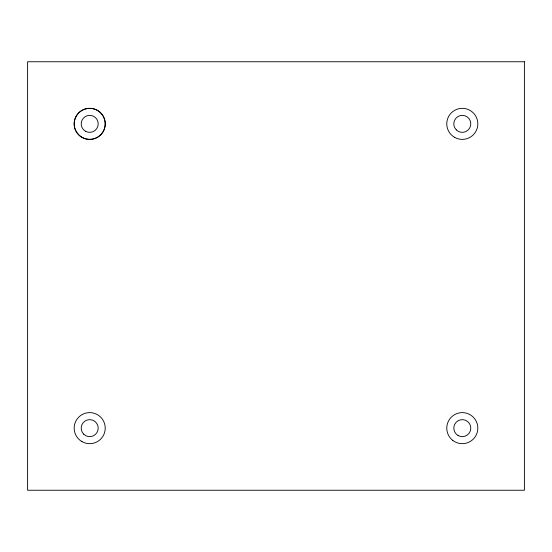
<?xml version="1.0" encoding="UTF-8"?>
<svg xmlns="http://www.w3.org/2000/svg" width="552" height="552" viewBox="0 0 552 552"><rect width="100%" height="100%" fill="white"/><g stroke="black" fill="none" stroke-linecap="round" stroke-linejoin="round"><path stroke-width="0.83" d="M524.4 61.755L27.6 61.755L27.6 490.245L524.4 490.245L524.4 61.755M83.683 434.162A8.508 8.508 0 0 0 97.918 430.346A8.508 8.508 0 0 0 87.499 419.927A8.508 8.508 0 0 0 83.683 434.162M458.05 435.514A8.508 8.508 0 0 0 470.808 428.145A8.508 8.508 0 0 0 458.05 420.776A8.508 8.508 0 0 0 458.05 435.514M456.283 129.872A8.508 8.508 0 0 0 470.518 126.056A8.508 8.508 0 0 0 460.099 115.637A8.508 8.508 0 0 0 456.283 129.872M85.443 131.224A8.508 8.508 0 0 0 98.208 123.855A8.508 8.508 0 0 0 85.443 116.486A8.508 8.508 0 0 0 85.443 131.224M81.938 441.593A15.525 15.525 0 0 0 105.225 428.145A15.525 15.525 0 0 0 81.938 414.697A15.525 15.525 0 0 0 81.938 441.593M81.938 137.303A15.525 15.525 0 0 0 105.225 123.855A15.525 15.525 0 0 0 81.938 110.407A15.525 15.525 0 0 0 81.938 137.303A15.525 15.525 0 0 0 105.225 123.855A15.525 15.525 0 0 0 81.938 110.407A15.525 15.525 0 0 0 81.938 137.303M454.537 137.303A15.525 15.525 0 0 0 477.825 123.855A15.525 15.525 0 0 0 454.537 110.407A15.525 15.525 0 0 0 454.537 137.303M452.778 440.406A15.525 15.525 0 0 0 477.68 430.263A15.525 15.525 0 0 0 456.442 413.765A15.525 15.525 0 0 0 452.778 440.406"/></g></svg>
